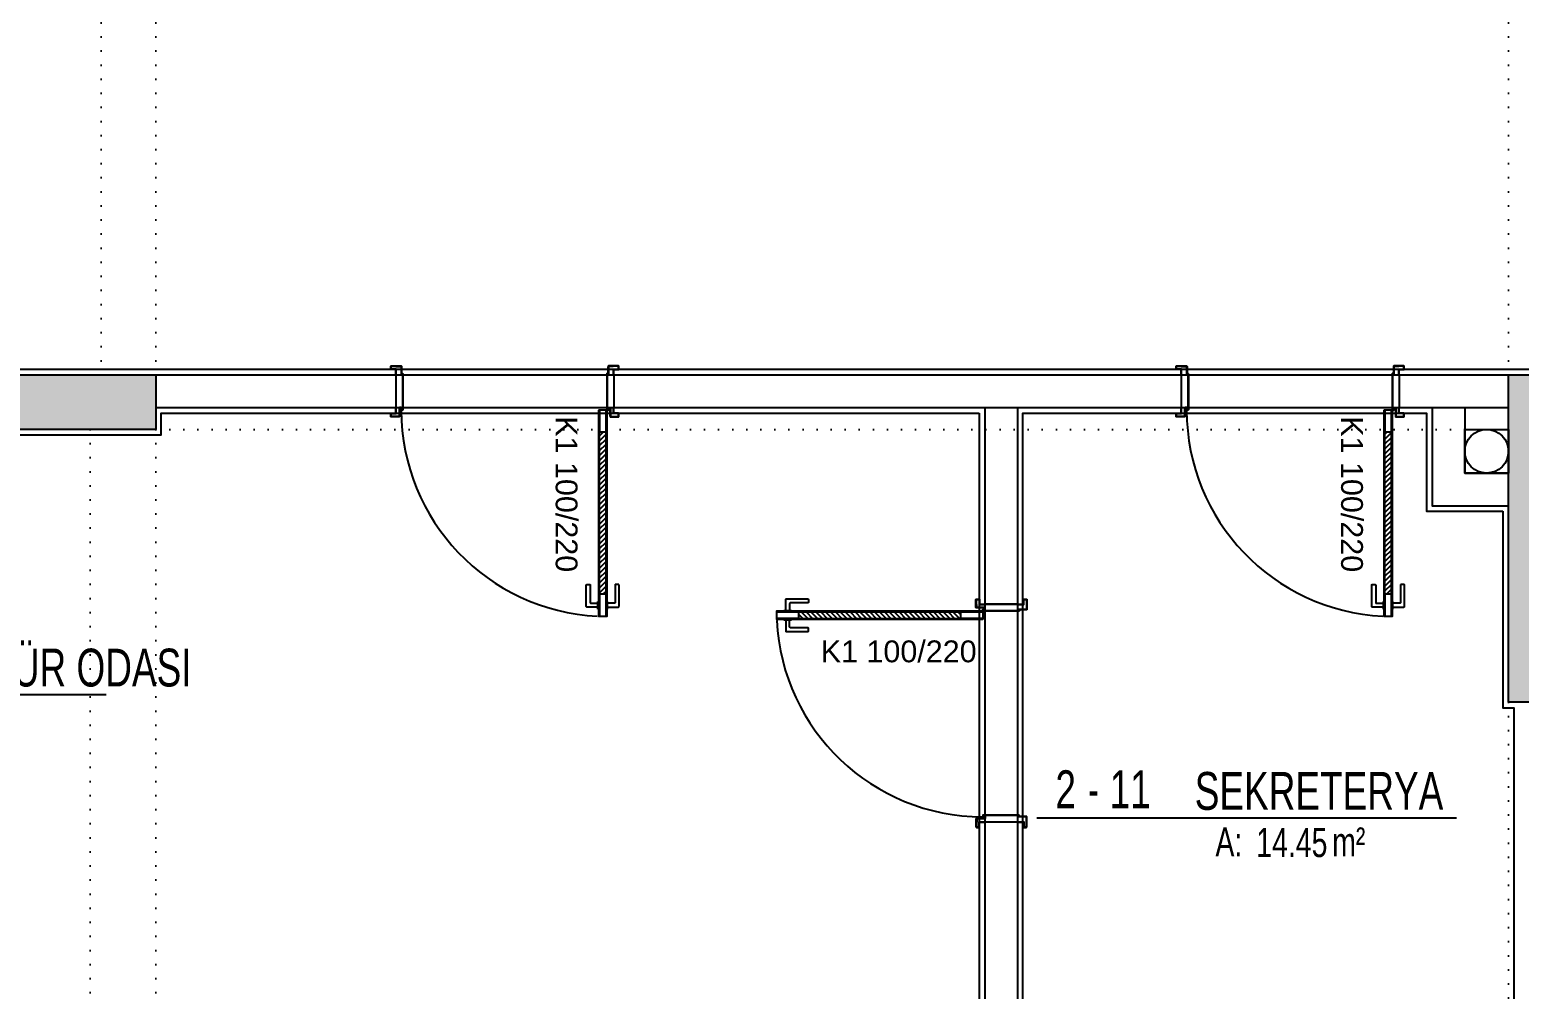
# Model space of a CAD drawing. Header units: inches. Extents: x 21 to 32698, y 13 to 3712.
# Drawn here: x 15939 to 16622, y 1381 to 1820 of the extents above; entities that cross this region are included whole.
import ezdxf
from ezdxf.enums import TextEntityAlignment as Align

# ---------------------------------------------------------------- set-up
doc = ezdxf.new("R2010")
doc.units = ezdxf.units.IN
doc.header["$MEASUREMENT"] = 0
doc.set_wipeout_variables(frame=1)
doc.linetypes.add('DOT', pattern=[6.35, 0, -6.35])
for name, color, linetype, lineweight in [('Z_MİM_-KM-AREA-IDEN', 8, 'Continuous', 25), ('Z_MİM_-KM-BEAM-RAY', 8, 'DOT', 25), ('Z_MİM_-KM-DOOR', 8, 'Continuous', 25), ('Z_MİM_-KM-DOOR-1', 8, 'Continuous', 25), ('Z_MİM_-KM-DOOR-FRAM', 8, 'Continuous', 25), ('Z_MİM_-KM-DOOR-IDEN', 8, 'Continuous', 25), ('Z_MİM_-KM-PATTERN-00', 8, 'Continuous', 25), ('Z_MİM_-KM-PATTERN-STRC', 8, 'Continuous', 25), ('Z_MİM_-KM-SHAFT', 8, 'Continuous', 25), ('Z_MİM_-KM-STRC-CONCRETE', 8, 'Continuous', 25), ('Z_MİM_-KM-WALL', 8, 'Continuous', 25), ('Z_MİM_-KM-WALL-PLASTER', 8, 'Continuous', 25)]:
    doc.layers.add(name, color=color, linetype=linetype, lineweight=lineweight)
doc.styles.add('Arial_4', font='arial.ttf', dxfattribs={"height": 10})
doc.styles.add('MAH', font='arial.ttf', dxfattribs={"width": 0.8, "height": 17.5})
doc.styles.add('STYLE1', font='arial.ttf', dxfattribs={"height": 1})
pattern_1 = [(45, (0, 0), (-1.122532, 1.122532), [])]

# ---------------------------------------------------------------- blocks, each defined once
blk = doc.blocks.new('-KM_Kiriş İzi-2K')
at = {"layer": 'Z_MİM_-KM-BEAM-RAY'}
for p, q in [((640, 880), (640, 680)), ((665, 880), (665, 680)), ((1285, 880), (1285, 680)), ((665, 680), (1285, 680)), ((635, 655), (635, 45)), ((665, 655), (1285, 655)), ((665, 655), (665, 45)), ((1285, 530), (1285, 370))]:
    blk.add_line(p, q, dxfattribs=at)
blk = doc.blocks.new('*U252')
at = {"layer": 'Z_MİM_-KM-PATTERN-00'}
h = blk.add_hatch(dxfattribs=at)
h.set_pattern_fill('ANSI31', color=256, scale=0.5, style=0)
h.set_pattern_definition(pattern_1)
h.paths.add_polyline_path([(-93.4, 11.1), (-93.4, 85.48), (-96.4, 85.48), (-96.4, 11.1)])
at = {"layer": 'Z_MİM_-KM-DOOR-1'}
for p, q in [((-96.9, 92.21), (-97.08, 92.21)), ((-97.08, 92.21), (-97.08, 88.75)), ((-97.08, 88.75), (-96.9, 88.75)), ((-92.9, 92.21), (-92.72, 92.21)), ((-92.72, 88.75), (-92.9, 88.75)), ((-92.72, 92.21), (-92.72, 88.75)), ((-96.4, 85.48), (-96.4, 11.1)), ((-93.4, 85.48), (-93.4, 11.1))]:
    blk.add_line(p, q, dxfattribs=at)
for points in [[(-97.08, 91.39), (-102, 91.39, 0.414214), (-102.36, 91.03), (-102.36, 81.29, 0.414214), (-102, 80.92), (-100.91, 80.92, 0.414214), (-100.54, 81.29), (-100.54, 89.21, -0.414214), (-100.18, 89.57), (-97.08, 89.57)], [(-92.72, 91.39), (-87.71, 91.39, -0.414214), (-87.35, 91.03), (-87.35, 81.29, -0.414214), (-87.71, 80.92), (-88.8, 80.92, -0.414214), (-89.17, 81.29), (-89.17, 89.21, 0.414214), (-89.53, 89.57), (-92.72, 89.57)]]:
    blk.add_lwpolyline(points, format="xyb", dxfattribs=at)
blk.add_lwpolyline([(-96.4, 95.48), (-96.4, 85.48), (-93.4, 85.48), (-93.4, 95.48)], close=True, dxfattribs=at)
blk.add_wipeout([(0, 3.5), (0, -18.5), (-99.8, -18.7), (-99.8, 3.7)])
for points in [[(-92.9, 1.1), (-92.9, 95.48), (-96.9, 95.48), (-96.9, 1.1)], [(-96.4, 11.1), (-96.4, 1.1), (-93.4, 1.1), (-93.4, 11.1)]]:
    blk.add_lwpolyline(points, close=True, dxfattribs=at)
for points in [[(-100, -15), (-100, -17.5), (-102, -17.5, 0.414214), (-102.3, -17.8), (-102.3, -18.9, 0.414214), (-102, -19.2), (-97.6, -19.2, 0.414214), (-97.3, -18.9), (-97.3, -15.7), (-96.95, -15.7, 0.414214), (-96.7, -15.45), (-96.7, 0.9, 0.414214), (-96.9, 1.1), (-97.48, 1.1, 0.458526), (-97.58, 0.99), (-97.47, 0.21, -0.458526), (-97.57, 0.1), (-98.1, 0.1, -0.414214), (-98.2, 0.2), (-98.2, 3.9, 0.414214), (-98.5, 4.2), (-102, 4.2, 0.414214), (-102.3, 3.9), (-102.3, 2.8, 0.414214), (-102, 2.5), (-101.2, 2.5), (-100, 2.5), (-100, 0), (-100, 0)], [(-99.8, -15), (-99.8, -17.7), (-102, -17.7, 0.414214), (-102.1, -17.8), (-102.1, -18.9, 0.414214), (-102, -19), (-97.6, -19, 0.414214), (-97.5, -18.9), (-97.5, -15.5), (-96.95, -15.5, 0.414214), (-96.9, -15.45), (-96.9, 0.9), (-97.37, 0.9), (-97.27, 0.24, -0.458526), (-97.57, -0.1), (-98.1, -0.1, -0.414214), (-98.4, 0.2), (-98.4, 3.9, 0.414214), (-98.5, 4), (-102, 4, 0.414214), (-102.1, 3.9), (-102.1, 2.8, 0.414214), (-102, 2.7), (-101.2, 2.7), (-99.8, 2.7), (-99.8, 0)], [(0, -15), (0, -17.5), (2, -17.5, -0.414214), (2.3, -17.8), (2.3, -18.9, -0.414214), (2, -19.2), (-2.4, -19.2, -0.414214), (-2.7, -18.9), (-2.7, -15.7), (-3.05, -15.7, -0.414214), (-3.3, -15.45), (-3.3, 0.9, -0.414214), (-3.1, 1.1), (-2.52, 1.1, -0.458526), (-2.42, 0.99), (-2.53, 0.21, 0.458526), (-2.43, 0.1), (-1.9, 0.1, 0.414214), (-1.8, 0.2), (-1.8, 3.9, -0.414214), (-1.5, 4.2), (2, 4.2, -0.414214), (2.3, 3.9), (2.3, 2.8, -0.414214), (2, 2.5), (1.2, 2.5), (0, 2.5), (0, 0), (0, 0)], [(-0.2, -15), (-0.2, -17.7), (2, -17.7, -0.414214), (2.1, -17.8), (2.1, -18.9, -0.414214), (2, -19), (-2.4, -19, -0.414214), (-2.5, -18.9), (-2.5, -15.5), (-3.05, -15.5, -0.414214), (-3.1, -15.45), (-3.1, 0.9), (-2.63, 0.9), (-2.73, 0.24, 0.458526), (-2.43, -0.1), (-1.9, -0.1, 0.414214), (-1.6, 0.2), (-1.6, 3.9, -0.414214), (-1.5, 4), (2, 4, -0.414214), (2.1, 3.9), (2.1, 2.8, -0.414214), (2, 2.7), (1.2, 2.7), (-0.2, 2.7), (-0.2, 0)]]:
    blk.add_lwpolyline(points, format="xyb", dxfattribs=at)
at = {"layer": 'Z_MİM_-KM-DOOR-FRAM', "ltscale": 0.2}
blk.add_arc((-97.08, 1.03), 94.56, 0.14052, 87.16908, dxfattribs=at)
at = {"layer": 'Z_MİM_-KM-WALL'}
for p, q in [((-100, -15), (-100, 0)), ((0, -15), (0, 0))]:
    blk.add_line(p, q, dxfattribs=at)
at = {"layer": 'Z_MİM_-KM-DOOR-IDEN', "color": 7, "insert": (-73.18, 3.88), "char_height": 10, "width": 99.9901, "attachment_point": 7, "rotation": 90, "style": 'STYLE1'}
blk.add_mtext('K1 100/220', dxfattribs=at)
blk = doc.blocks.new('*U259')
at = {"layer": 'Z_MİM_-KM-PATTERN-00'}
h = blk.add_hatch(dxfattribs=at)
h.set_pattern_fill('ANSI31', color=256, scale=0.5, style=0)
h.set_pattern_definition(pattern_1)
h.paths.add_polyline_path([(-93.4, -31.1), (-93.4, -105.48), (-96.4, -105.48), (-96.4, -31.1)])
at = {"layer": 'Z_MİM_-KM-DOOR-1'}
for p, q in [((-96.4, -105.48), (-96.4, -31.1)), ((-93.4, -105.48), (-93.4, -31.1)), ((-97.08, -108.75), (-96.9, -108.75)), ((-97.08, -112.21), (-97.08, -108.75)), ((-92.72, -108.75), (-92.9, -108.75)), ((-92.72, -112.21), (-92.72, -108.75)), ((-96.9, -112.21), (-97.08, -112.21)), ((-92.9, -112.21), (-92.72, -112.21))]:
    blk.add_line(p, q, dxfattribs=at)
for points in [[(-97.08, -111.39), (-102, -111.39, -0.414214), (-102.36, -111.03), (-102.36, -101.29, -0.414214), (-102, -100.92), (-100.91, -100.92, -0.414214), (-100.54, -101.29), (-100.54, -109.21, 0.414214), (-100.18, -109.57), (-97.08, -109.57)], [(-92.72, -111.39), (-87.71, -111.39, 0.414214), (-87.35, -111.03), (-87.35, -101.29, 0.414214), (-87.71, -100.92), (-88.8, -100.92, 0.414214), (-89.17, -101.29), (-89.17, -109.21, -0.414214), (-89.53, -109.57), (-92.72, -109.57)]]:
    blk.add_lwpolyline(points, format="xyb", dxfattribs=at)
blk.add_lwpolyline([(-96.4, -115.48), (-96.4, -105.48), (-93.4, -105.48), (-93.4, -115.48)], close=True, dxfattribs=at)
blk.add_wipeout([(0, -23.5), (0, -1.5), (-99.8, -1.3), (-99.8, -23.7)])
for points in [[(-100, -5), (-100, -2.5), (-102, -2.5, -0.414214), (-102.3, -2.2), (-102.3, -1.1, -0.414214), (-102, -0.8), (-97.6, -0.8, -0.414214), (-97.3, -1.1), (-97.3, -4.3), (-96.95, -4.3, -0.414214), (-96.7, -4.55), (-96.7, -20.9, -0.414214), (-96.9, -21.1), (-97.48, -21.1, -0.458526), (-97.58, -20.99), (-97.47, -20.21, 0.458526), (-97.57, -20.1), (-98.1, -20.1, 0.414214), (-98.2, -20.2), (-98.2, -23.9, -0.414214), (-98.5, -24.2), (-102, -24.2, -0.414214), (-102.3, -23.9), (-102.3, -22.8, -0.414214), (-102, -22.5), (-101.2, -22.5), (-100, -22.5), (-100, -20), (-100, -20)], [(-99.8, -5), (-99.8, -2.3), (-102, -2.3, -0.414214), (-102.1, -2.2), (-102.1, -1.1, -0.414214), (-102, -1), (-97.6, -1, -0.414214), (-97.5, -1.1), (-97.5, -4.5), (-96.95, -4.5, -0.414214), (-96.9, -4.55), (-96.9, -20.9), (-97.37, -20.9), (-97.27, -20.24, 0.458526), (-97.57, -19.9), (-98.1, -19.9, 0.414214), (-98.4, -20.2), (-98.4, -23.9, -0.414214), (-98.5, -24), (-102, -24, -0.414214), (-102.1, -23.9), (-102.1, -22.8, -0.414214), (-102, -22.7), (-101.2, -22.7), (-99.8, -22.7), (-99.8, -20)], [(0, -5), (0, -2.5), (2, -2.5, 0.414214), (2.3, -2.2), (2.3, -1.1, 0.414214), (2, -0.8), (-2.4, -0.8, 0.414214), (-2.7, -1.1), (-2.7, -4.3), (-3.05, -4.3, 0.414214), (-3.3, -4.55), (-3.3, -20.9, 0.414214), (-3.1, -21.1), (-2.52, -21.1, 0.458526), (-2.42, -20.99), (-2.53, -20.21, -0.458526), (-2.43, -20.1), (-1.9, -20.1, -0.414214), (-1.8, -20.2), (-1.8, -23.9, 0.414214), (-1.5, -24.2), (2, -24.2, 0.414214), (2.3, -23.9), (2.3, -22.8, 0.414214), (2, -22.5), (1.2, -22.5), (0, -22.5), (0, -20), (0, -20)], [(-0.2, -5), (-0.2, -2.3), (2, -2.3, 0.414214), (2.1, -2.2), (2.1, -1.1, 0.414214), (2, -1), (-2.4, -1, 0.414214), (-2.5, -1.1), (-2.5, -4.5), (-3.05, -4.5, 0.414214), (-3.1, -4.55), (-3.1, -20.9), (-2.63, -20.9), (-2.73, -20.24, -0.458526), (-2.43, -19.9), (-1.9, -19.9, -0.414214), (-1.6, -20.2), (-1.6, -23.9, 0.414214), (-1.5, -24), (2, -24, 0.414214), (2.1, -23.9), (2.1, -22.8, 0.414214), (2, -22.7), (1.2, -22.7), (-0.2, -22.7), (-0.2, -20)]]:
    blk.add_lwpolyline(points, format="xyb", dxfattribs=at)
for points in [[(-92.9, -21.1), (-92.9, -115.48), (-96.9, -115.48), (-96.9, -21.1)], [(-96.4, -31.1), (-96.4, -21.1), (-93.4, -21.1), (-93.4, -31.1)]]:
    blk.add_lwpolyline(points, close=True, dxfattribs=at)
at = {"layer": 'Z_MİM_-KM-DOOR-FRAM', "ltscale": 0.2}
blk.add_arc((-97.08, -21.03), 94.56, 272.83092, 359.85948, dxfattribs=at)
at = {"layer": 'Z_MİM_-KM-WALL'}
for p, q in [((-100, -5), (-100, -20)), ((0, -5), (0, -20))]:
    blk.add_line(p, q, dxfattribs=at)
at = {"layer": 'Z_MİM_-KM-DOOR-IDEN', "color": 7, "insert": (-73.18, -23.88), "char_height": 10, "width": 99.9901, "attachment_point": 9, "rotation": 90, "style": 'STYLE1'}
blk.add_mtext('K1 100/220', dxfattribs=at)
blk = doc.blocks.new('-KM_Baca_20_20')
at = {"layer": 'Z_MİM_-KM-SHAFT'}
blk.add_lwpolyline([(7744.12, 1199.75), (7764.12, 1199.75), (7764.12, 1179.75), (7744.12, 1179.75)], close=True, dxfattribs=at)
blk.add_circle((7754.12, 1189.75), 10, dxfattribs=at)
blk = doc.blocks.new('-KM_Kolon-2K')
at = {"layer": 'Z_MİM_-KM-PATTERN-STRC'}
for points in [[(515, 680), (665, 680), (665, 655), (515, 655)], [(1285, 680), (1310, 680), (1310, 530), (1285, 530)]]:
    blk.add_hatch(color=256, dxfattribs=at).paths.add_polyline_path(points, flags=0)
at = {"layer": 'Z_MİM_-KM-STRC-CONCRETE'}
for points in [[(515, 680), (665, 680), (665, 655), (515, 655)], [(1285, 680), (1310, 680), (1310, 530), (1285, 530)]]:
    blk.add_lwpolyline(points, close=True, dxfattribs=at)
blk = doc.blocks.new('*U121')
blk.add_line((0, 0), (192.45, 0))
at = {"color": 7, "style": 'MAH', "width": 0.6}
blk.add_text('-', height=17.07, dxfattribs=at).set_placement((25.99, 13.11), align=Align.MIDDLE_CENTER)
at = {"color": 7, "style": 'Arial_4', "width": 0.7}
for s, p in [('A:', (81.91, -17.69)), ('m² ', (135.42, -17.69))]:
    blk.add_text(s, height=13.333, dxfattribs=at).set_placement(p)
for tag, p in [('K', (8.57, 13.11)), ('00', (33.43, 13.11)), ('MAHALADI', (72.42, 12.35))]:
    blk.add_attdef(tag, text='', height=17.33, dxfattribs=at).set_placement(p, align=Align.MIDDLE_LEFT)
blk.add_attdef('27.00', text='', height=13.33, dxfattribs=at).set_placement((133.25, -11.29), align=Align.MIDDLE_RIGHT)

msp = doc.modelspace()

# ---------------------------------------------------------------- linework, layer by layer
at = {"layer": 'Z_MİM_-KM-WALL'}
for points in [[(16581.71, 1647.08), (16581.71, 1602.08), (16616.71, 1602.08)], [(16596.71, 1647.08), (16596.71, 1617.08), (16616.71, 1617.08)]]:
    msp.add_lwpolyline(points, dxfattribs=at)

# ---------------------------------------------------------------- block references
at = {"layer": 'Z_MİM_-KM-AREA-IDEN'}
for p, values in [((15781.59, 1515.63), {'27.00': '42.17', '00': '12', 'K': '2', 'MAHALADI': 'BAŞ MÜDÜR ODASI'}), ((16400.52, 1459.12), {'27.00': '14.45', '00': '11', 'K': '2', 'MAHALADI': 'SEKRETERYA'})]:
    msp.add_blockref('*U121', p, dxfattribs=at).add_auto_attribs(values)
at = {"layer": 'Z_MİM_-KM-BEAM-RAY'}
msp.add_blockref('-KM_Kiriş İzi-2K', (15331.71, 982.08), dxfattribs=at)
at = {"layer": 'Z_MİM_-KM-SHAFT'}
msp.add_blockref('-KM_Baca_20_20', (8852.59, 437.34), dxfattribs=at)

# ---------------------------------------------------------------- next in the draw order: block references
at = {"layer": 'Z_MİM_-KM-DOOR', "ltscale": 1.5}
for name, p, rotation in [('*U252', (16106.71, 1647.02), 180), ('*U252', (16466.71, 1647.02), 180), ('*U259', (16396.85, 1457.08), 270)]:
    msp.add_blockref(name, p, dxfattribs=dict(at, rotation=rotation))

# ---------------------------------------------------------------- next in the draw order: linework, layer by layer
at = {"layer": 'Z_MİM_-KM-WALL'}
for p, q in [((15996.71, 1662.08), (16616.71, 1662.08)), ((15996.71, 1647.08), (16616.71, 1647.08)), ((16376.71, 1647.08), (16376.71, 1002.08)), ((16391.71, 1647.08), (16391.71, 1002.08))]:
    msp.add_line(p, q, dxfattribs=at)
at = {"layer": 'Z_MİM_-KM-WALL-PLASTER'}
msp.add_lwpolyline([(18831.71, 1664.58), (15041.71, 1664.58)], dxfattribs=at)
for points in [[(16374.21, 1644.58), (16374.21, 1004.58), (15999.21, 1004.58), (15999.21, 1029.58), (15894.21, 1029.58), (15894.22, 1004.58), (15719.21, 1004.58), (15719.21, 1644.58), (15844.21, 1644.58), (15844.21, 1634.58), (15999.21, 1634.58), (15999.21, 1644.58)], [(16614.21, 1599.58), (16614.21, 1509.58), (16619.21, 1509.58), (16619.21, 1354.58), (16614.21, 1354.58), (16614.21, 1004.58), (16394.21, 1004.58), (16394.21, 1644.58), (16579.21, 1644.58), (16579.21, 1599.58)]]:
    msp.add_lwpolyline(points, close=True, dxfattribs=at)

# ---------------------------------------------------------------- next in the draw order: block references
at = {"layer": 'Z_MİM_-KM-STRC-CONCRETE'}
msp.add_blockref('-KM_Kolon-2K', (15331.71, 982.08), dxfattribs=at)

doc.saveas('drawing.dxf')
